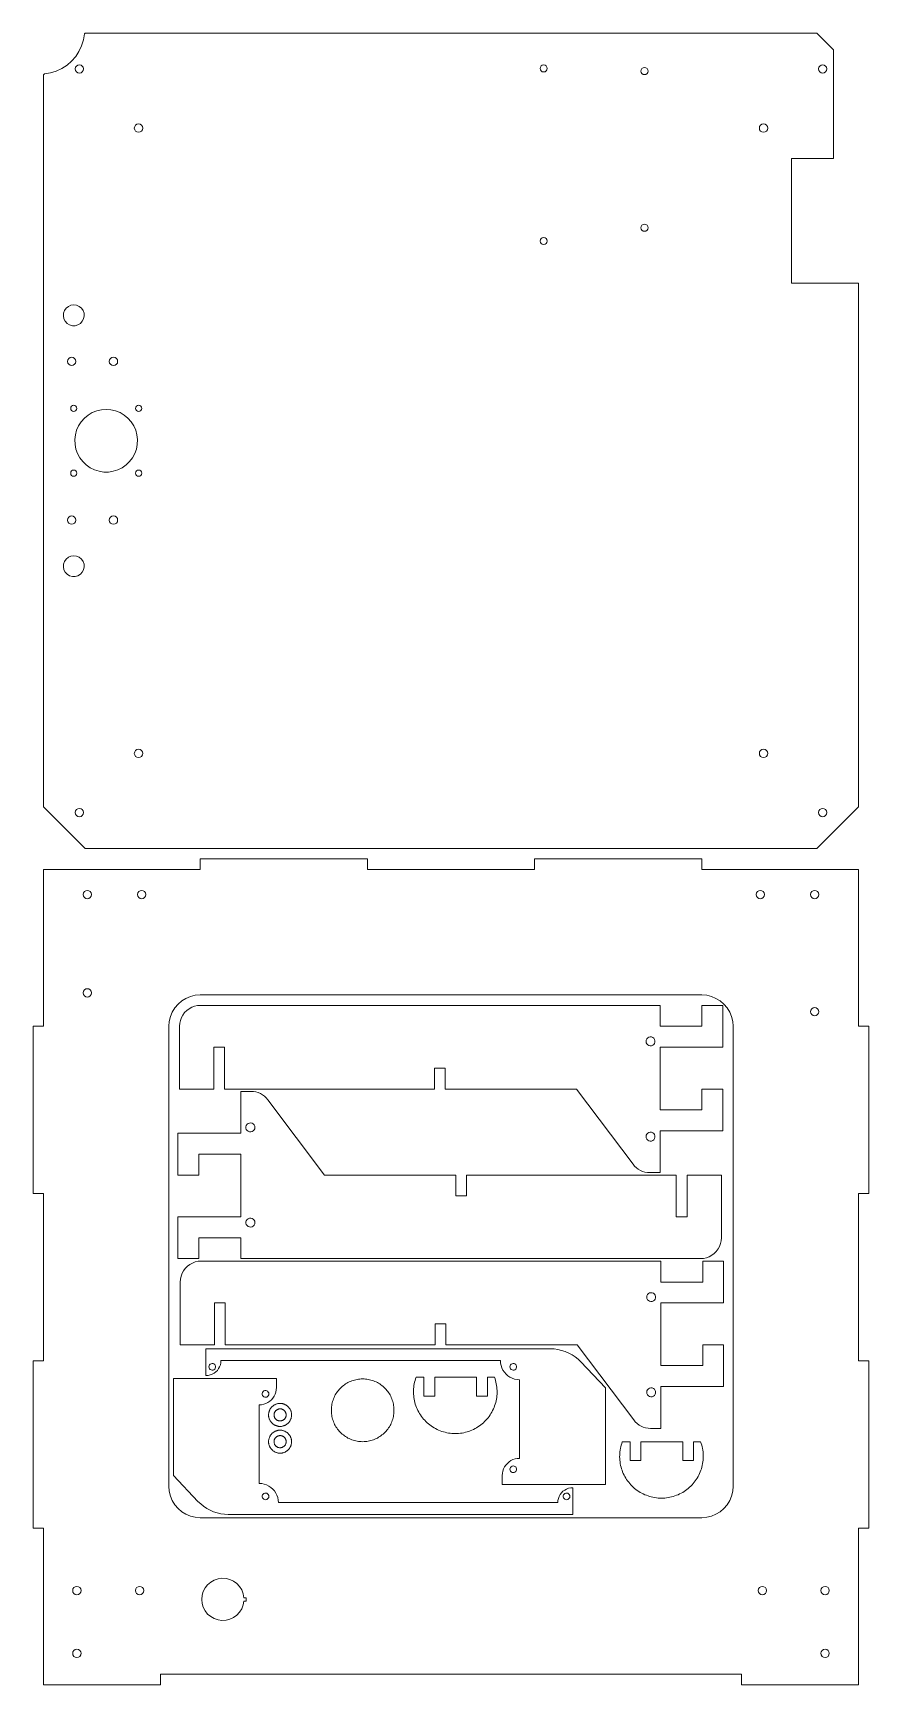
# Model space of a CAD drawing. Header units: inches. Extents: x 12 to 1222, y -811 to -8.
# Drawn here: x 417 to 817, y -800 to -10 of the extents above; entities that cross this region are included whole.
import ezdxf

# ---------------------------------------------------------------- set-up
doc = ezdxf.new("R2010")
doc.units = ezdxf.units.IN
doc.header["$MEASUREMENT"] = 0
doc.layers.add('Layer 1', color=7, linetype='Continuous')

msp = doc.modelspace()

# ---------------------------------------------------------------- linework, layer by layer
at = {"layer": 'Layer 1', "lineweight": 0}
for points in [[(422.3, -29.56), (425.19, -29.1), (427.98, -28.26), (430.66, -27.02), (433.13, -25.4), (435.32, -23.5), (437.26, -21.27), (438.84, -18.8), (440.08, -16.16), (440.96, -13.34), (441.42, -10.44)], [(441.84, -10.02), (441.42, -10.44)], [(441.84, -10.02), (791.82, -10.02)], [(799.83, -17.99), (791.82, -10.02)], [(799.83, -69.99), (799.83, -17.99)], [(422.3, -29.56), (421.84, -29.99)], [(421.84, -380.01), (421.84, -29.99)], [(439.02, -25.19), (439.8, -25.33), (440.43, -25.79), (440.89, -26.42), (441.03, -27.2), (440.89, -27.94), (440.43, -28.61), (439.8, -29.03), (439.02, -29.17), (438.28, -29.03), (437.61, -28.61), (437.19, -27.94), (437.04, -27.2), (437.19, -26.42), (437.61, -25.79), (438.28, -25.33), (439.02, -25.19)], [(661.16, -28.65), (661.83, -28.5), (662.36, -28.15), (662.75, -27.59), (662.86, -26.95), (662.75, -26.28), (662.36, -25.75), (661.83, -25.36), (661.16, -25.26), (660.53, -25.36), (659.96, -25.75), (659.61, -26.28), (659.47, -26.95), (659.61, -27.59), (659.96, -28.15), (660.53, -28.5), (661.16, -28.65)], [(709.42, -29.92), (710.09, -29.77), (710.62, -29.42), (711.01, -28.86), (711.11, -28.22), (711.01, -27.55), (710.62, -27.02), (710.09, -26.63), (709.42, -26.53), (708.78, -26.63), (708.22, -27.02), (707.87, -27.55), (707.73, -28.22), (707.87, -28.86), (708.22, -29.42), (708.78, -29.77), (709.42, -29.92)], [(794.65, -25.19), (795.42, -25.33), (796.06, -25.79), (796.48, -26.42), (796.66, -27.2), (796.48, -27.94), (796.06, -28.61), (795.42, -29.03), (794.65, -29.17), (793.87, -29.03), (793.23, -28.61), (792.81, -27.94), (792.63, -27.2), (792.81, -26.42), (793.23, -25.79), (793.87, -25.33), (794.65, -25.19)], [(467.31, -53.48), (468.09, -53.62), (468.72, -54.05), (469.18, -54.72), (469.32, -55.46), (469.18, -56.23), (468.72, -56.9), (468.09, -57.33), (467.31, -57.47), (466.54, -57.33), (465.9, -56.9), (465.48, -56.23), (465.3, -55.46), (465.48, -54.72), (465.9, -54.05), (466.54, -53.62), (467.31, -53.48)], [(766.35, -53.48), (767.13, -53.62), (767.76, -54.05), (768.22, -54.72), (768.36, -55.46), (768.22, -56.23), (767.76, -56.9), (767.13, -57.33), (766.35, -57.47), (765.61, -57.33), (764.94, -56.9), (764.52, -56.23), (764.38, -55.46), (764.52, -54.72), (764.94, -54.05), (765.61, -53.62), (766.35, -53.48)], [(779.69, -129.61), (779.69, -69.99)], [(779.69, -69.99), (799.83, -69.99)], [(709.42, -104.85), (710.09, -104.7), (710.62, -104.35), (711.01, -103.79), (711.11, -103.15), (711.01, -102.48), (710.62, -101.95), (710.09, -101.56), (709.42, -101.46), (708.78, -101.56), (708.22, -101.95), (707.87, -102.48), (707.73, -103.15), (707.87, -103.79), (708.22, -104.35), (708.78, -104.7), (709.42, -104.85)], [(661.16, -111.2), (661.83, -111.05), (662.36, -110.7), (662.75, -110.14), (662.86, -109.5), (662.75, -108.83), (662.36, -108.3), (661.83, -107.91), (661.16, -107.81), (660.53, -107.91), (659.96, -108.3), (659.61, -108.83), (659.47, -109.5), (659.61, -110.14), (659.96, -110.7), (660.53, -111.05), (661.16, -111.2)], [(811.83, -129.61), (779.69, -129.61)], [(811.83, -129.61), (811.83, -380.01)], [(436.34, -140.02), (437.68, -140.19), (438.95, -140.72), (440.01, -141.61), (440.78, -142.7), (441.24, -143.97), (441.35, -145.34), (441.07, -146.69), (440.43, -147.88), (439.51, -148.87), (438.35, -149.58), (437.01, -149.97), (435.67, -149.97), (434.36, -149.58), (433.2, -148.87), (432.25, -147.88), (431.65, -146.69), (431.36, -145.34), (431.44, -143.97), (431.89, -142.7), (432.71, -141.61), (433.76, -140.72), (435, -140.19), (436.34, -140.02)], [(435.35, -165.03), (436.13, -165.21), (436.76, -165.63), (437.19, -166.26), (437.36, -167.04), (437.19, -167.82), (436.76, -168.45), (436.13, -168.91), (435.35, -169.05), (434.58, -168.91), (433.94, -168.45), (433.48, -167.82), (433.34, -167.04), (433.48, -166.26), (433.94, -165.63), (434.58, -165.21), (435.35, -165.03)], [(455.35, -165.03), (456.09, -165.21), (456.76, -165.63), (457.19, -166.26), (457.33, -167.04), (457.19, -167.82), (456.76, -168.45), (456.09, -168.91), (455.35, -169.05), (454.58, -168.91), (453.94, -168.45), (453.48, -167.82), (453.34, -167.04), (453.48, -166.26), (453.94, -165.63), (454.58, -165.21), (455.35, -165.03)], [(436.34, -188), (436.9, -188.1), (437.4, -188.45), (437.71, -188.91), (437.86, -189.51), (437.71, -190.08), (437.4, -190.57), (436.9, -190.89), (436.34, -190.99), (435.77, -190.89), (435.28, -190.57), (434.96, -190.08), (434.86, -189.51), (434.96, -188.91), (435.28, -188.45), (435.77, -188.1), (436.34, -188)], [(467.35, -188), (467.91, -188.1), (468.41, -188.45), (468.72, -188.91), (468.83, -189.51), (468.72, -190.08), (468.41, -190.57), (467.91, -190.89), (467.35, -190.99), (466.78, -190.89), (466.29, -190.57), (465.97, -190.08), (465.83, -189.51), (465.97, -188.91), (466.29, -188.45), (466.78, -188.1), (467.35, -188)], [(451.86, -190.01), (454.12, -190.18), (456.38, -190.71), (458.49, -191.56), (460.47, -192.72), (462.23, -194.2), (463.79, -195.9), (465.02, -197.84), (465.97, -199.92), (466.57, -202.14), (466.82, -204.43), (466.75, -206.73), (466.33, -208.98), (465.55, -211.14), (464.42, -213.15), (463.04, -214.98), (461.39, -216.57), (459.52, -217.91), (457.44, -218.9), (455.25, -219.6), (452.99, -219.95), (450.7, -219.95), (448.44, -219.6), (446.25, -218.9), (444.17, -217.91), (442.3, -216.57), (440.64, -214.98), (439.27, -213.15), (438.17, -211.14), (437.4, -208.98), (436.94, -206.73), (436.87, -204.43), (437.12, -202.14), (437.71, -199.92), (438.67, -197.84), (439.9, -195.9), (441.45, -194.2), (443.22, -192.72), (445.19, -191.56), (447.31, -190.71), (449.57, -190.18), (451.86, -190.01)], [(436.34, -219), (436.9, -219.11), (437.4, -219.42), (437.71, -219.92), (437.86, -220.48), (437.71, -221.08), (437.4, -221.58), (436.9, -221.89), (436.34, -222), (435.77, -221.89), (435.28, -221.58), (434.96, -221.08), (434.86, -220.48), (434.96, -219.92), (435.28, -219.42), (435.77, -219.11), (436.34, -219)], [(467.35, -219), (467.91, -219.11), (468.41, -219.42), (468.72, -219.92), (468.83, -220.48), (468.72, -221.08), (468.41, -221.58), (467.91, -221.89), (467.35, -222), (466.78, -221.89), (466.29, -221.58), (465.97, -221.08), (465.83, -220.48), (465.97, -219.92), (466.29, -219.42), (466.78, -219.11), (467.35, -219)], [(435.35, -240.94), (436.13, -241.12), (436.76, -241.54), (437.19, -242.18), (437.36, -242.95), (437.19, -243.73), (436.76, -244.36), (436.13, -244.79), (435.35, -244.96), (434.58, -244.79), (433.94, -244.36), (433.48, -243.73), (433.34, -242.95), (433.48, -242.18), (433.94, -241.54), (434.58, -241.12), (435.35, -240.94)], [(455.35, -240.94), (456.09, -241.12), (456.76, -241.54), (457.19, -242.18), (457.33, -242.95), (457.19, -243.73), (456.76, -244.36), (456.09, -244.79), (455.35, -244.96), (454.58, -244.79), (453.94, -244.36), (453.48, -243.73), (453.34, -242.95), (453.48, -242.18), (453.94, -241.54), (454.58, -241.12), (455.35, -240.94)], [(436.34, -259.99), (437.68, -260.17), (438.95, -260.73), (440.01, -261.58), (440.78, -262.71), (441.24, -263.98), (441.35, -265.35), (441.07, -266.66), (440.43, -267.89), (439.51, -268.88), (438.35, -269.59), (437.01, -269.94), (435.67, -269.94), (434.36, -269.59), (433.2, -268.88), (432.25, -267.89), (431.65, -266.66), (431.36, -265.35), (431.44, -263.98), (431.89, -262.71), (432.71, -261.58), (433.76, -260.73), (435, -260.17), (436.34, -259.99)], [(467.31, -352.53), (468.09, -352.67), (468.72, -353.13), (469.18, -353.76), (469.32, -354.54), (469.18, -355.28), (468.72, -355.95), (468.09, -356.37), (467.31, -356.51), (466.54, -356.37), (465.9, -355.95), (465.48, -355.28), (465.3, -354.54), (465.48, -353.76), (465.9, -353.13), (466.54, -352.67), (467.31, -352.53)], [(766.35, -352.53), (767.13, -352.67), (767.76, -353.13), (768.22, -353.76), (768.36, -354.54), (768.22, -355.28), (767.76, -355.95), (767.13, -356.37), (766.35, -356.51), (765.61, -356.37), (764.94, -355.95), (764.52, -355.28), (764.38, -354.54), (764.52, -353.76), (764.94, -353.13), (765.61, -352.67), (766.35, -352.53)], [(421.84, -380.01), (441.84, -400.01)], [(439.02, -380.82), (439.8, -380.96), (440.43, -381.38), (440.89, -382.05), (441.03, -382.79), (440.89, -383.57), (440.43, -384.21), (439.8, -384.66), (439.02, -384.81), (438.28, -384.66), (437.61, -384.21), (437.19, -383.57), (437.04, -382.79), (437.19, -382.05), (437.61, -381.38), (438.28, -380.96), (439.02, -380.82)], [(791.82, -400.01), (811.83, -380.01)], [(794.65, -380.82), (795.42, -380.96), (796.06, -381.38), (796.48, -382.05), (796.66, -382.79), (796.48, -383.57), (796.06, -384.21), (795.42, -384.66), (794.65, -384.81), (793.87, -384.66), (793.23, -384.21), (792.81, -383.57), (792.63, -382.79), (792.81, -382.05), (793.23, -381.38), (793.87, -380.96), (794.65, -380.82)], [(791.82, -400.01), (441.84, -400.01)], [(496.82, -410.03), (421.82, -410.03)], [(421.82, -410.03), (421.82, -485.03)], [(576.83, -405.02), (496.82, -405.02)], [(496.82, -405.02), (496.82, -410.03)], [(576.83, -410.03), (576.83, -405.02)], [(656.84, -410.03), (576.83, -410.03)], [(736.81, -405.02), (656.84, -405.02)], [(656.84, -405.02), (656.84, -410.03)], [(736.81, -410.03), (736.81, -405.02)], [(811.81, -410.03), (736.81, -410.03)], [(811.81, -485.03), (811.81, -410.03)], [(444.82, -422.02), (444.68, -421.28), (444.25, -420.61), (443.58, -420.19), (442.84, -420.05), (442.07, -420.19), (441.43, -420.61), (440.97, -421.28), (440.83, -422.02), (440.97, -422.8), (441.43, -423.43), (442.07, -423.89), (442.84, -424.03), (443.58, -423.89), (444.25, -423.43), (444.68, -422.8), (444.82, -422.02)], [(470.82, -422.02), (470.68, -421.28), (470.25, -420.61), (469.58, -420.19), (468.84, -420.05), (468.07, -420.19), (467.43, -420.61), (466.97, -421.28), (466.83, -422.02), (466.97, -422.8), (467.43, -423.43), (468.07, -423.89), (468.84, -424.03), (469.58, -423.89), (470.25, -423.43), (470.68, -422.8), (470.82, -422.02)], [(766.83, -422.02), (766.69, -421.28), (766.23, -420.61), (765.6, -420.19), (764.82, -420.05), (764.05, -420.19), (763.41, -420.61), (762.99, -421.28), (762.81, -422.02), (762.99, -422.8), (763.41, -423.43), (764.05, -423.89), (764.82, -424.03), (765.6, -423.89), (766.23, -423.43), (766.69, -422.8), (766.83, -422.02)], [(792.83, -422.02), (792.69, -421.28), (792.23, -420.61), (791.6, -420.19), (790.82, -420.05), (790.05, -420.19), (789.41, -420.61), (788.99, -421.28), (788.81, -422.02), (788.99, -422.8), (789.41, -423.43), (790.05, -423.89), (790.82, -424.03), (791.6, -423.89), (792.23, -423.43), (792.69, -422.8), (792.83, -422.02)], [(444.82, -469.05), (444.68, -468.27), (444.25, -467.6), (443.58, -467.18), (442.84, -467.04), (442.07, -467.18), (441.43, -467.6), (440.97, -468.27), (440.83, -469.05), (440.97, -469.79), (441.43, -470.46), (442.07, -470.88), (442.84, -471.02), (443.58, -470.88), (444.25, -470.46), (444.68, -469.79), (444.82, -469.05)], [(481.82, -485.03), (482, -482.7), (482.57, -480.41), (483.45, -478.22), (484.68, -476.21), (486.23, -474.41), (488, -472.89), (490.01, -471.66), (492.2, -470.78), (494.49, -470.21), (496.82, -470.04)], [(496.82, -470.04), (736.81, -470.04)], [(736.81, -470.04), (739.18, -470.21), (741.47, -470.78), (743.62, -471.66), (745.63, -472.89), (747.43, -474.41), (748.95, -476.21), (750.18, -478.22), (751.1, -480.41), (751.63, -482.7), (751.84, -485.03)], [(496.92, -475.01), (495.51, -475.12), (494.1, -475.43), (492.76, -475.93), (491.53, -476.6), (490.36, -477.48), (489.37, -478.47), (488.53, -479.63), (487.82, -480.87), (487.33, -482.21), (487.01, -483.58), (486.94, -485.03)], [(716.92, -475.01), (496.92, -475.01)], [(716.92, -485.03), (716.92, -475.01)], [(746.94, -475.01), (736.92, -475.01)], [(736.92, -475.01), (736.92, -485.03)], [(746.94, -495.01), (746.94, -475.01)], [(792.83, -478.04), (792.69, -477.27), (792.23, -476.63), (791.6, -476.17), (790.82, -476.03), (790.05, -476.17), (789.41, -476.63), (788.99, -477.27), (788.81, -478.04), (788.99, -478.79), (789.41, -479.46), (790.05, -479.88), (790.82, -480.02), (791.6, -479.88), (792.23, -479.46), (792.69, -478.79), (792.83, -478.04)], [(421.82, -485.03), (416.84, -485.03)], [(416.84, -485.03), (416.84, -565.04)], [(481.82, -705.02), (481.82, -485.03)], [(486.94, -485.03), (486.94, -515.02)], [(736.92, -485.03), (716.92, -485.03)], [(751.84, -485.03), (751.84, -705.02)], [(816.82, -485.03), (811.81, -485.03)], [(816.82, -565.04), (816.82, -485.03)], [(503.38, -515.02), (503.38, -495.01)], [(503.38, -495.01), (508.49, -495.01)], [(508.49, -495.01), (508.49, -515.02)], [(710.14, -492.26), (710.21, -492.9), (710.5, -493.46), (710.95, -493.95), (711.48, -494.27), (712.12, -494.41), (712.75, -494.34), (713.35, -494.13), (713.85, -493.71), (714.23, -493.18), (714.41, -492.58), (714.41, -491.94), (714.23, -491.31), (713.85, -490.78), (713.35, -490.39), (712.75, -490.14), (712.12, -490.11), (711.48, -490.25), (710.95, -490.57), (710.5, -491.06), (710.21, -491.63), (710.14, -492.26)], [(716.92, -525.03), (716.92, -495.01)], [(716.92, -495.01), (746.94, -495.01)], [(608.9, -515.02), (608.9, -505.03)], [(608.9, -505.03), (614.01, -505.03)], [(614.01, -505.03), (614.01, -515.02)], [(486.94, -515.02), (503.38, -515.02)], [(508.49, -515.02), (608.9, -515.02)], [(521.23, -516.14), (516.22, -516.14)], [(516.22, -516.14), (516.22, -536.15)], [(529.2, -520.13), (528.46, -519.25), (527.62, -518.47), (526.7, -517.77), (525.68, -517.2), (524.62, -516.74), (523.52, -516.39), (522.36, -516.21), (521.23, -516.14)], [(556.23, -556.15), (529.2, -520.13)], [(614.01, -515.02), (676.91, -515.02)], [(676.91, -515.02), (703.93, -551.03)], [(746.94, -515.02), (736.92, -515.02)], [(736.92, -515.02), (736.92, -525.03)], [(746.94, -535.02), (746.94, -515.02)], [(736.92, -525.03), (716.92, -525.03)], [(516.22, -536.15), (486.2, -536.15)], [(486.2, -536.15), (486.2, -556.15)], [(522.99, -533.36), (522.92, -532.73), (522.64, -532.16), (522.18, -531.7), (521.65, -531.38), (521.02, -531.21), (520.38, -531.28), (519.78, -531.49), (519.29, -531.91), (518.9, -532.44), (518.73, -533.04), (518.73, -533.68), (518.9, -534.31), (519.29, -534.84), (519.78, -535.23), (520.38, -535.48), (521.02, -535.51), (521.65, -535.37), (522.18, -535.05), (522.64, -534.59), (522.92, -533.99), (522.99, -533.36)], [(710.14, -537.8), (710.21, -538.44), (710.5, -539), (710.95, -539.46), (711.48, -539.78), (712.12, -539.92), (712.75, -539.89), (713.35, -539.64), (713.85, -539.25), (714.23, -538.72), (714.41, -538.12), (714.41, -537.45), (714.23, -536.85), (713.85, -536.32), (713.35, -535.94), (712.75, -535.69), (712.12, -535.65), (711.48, -535.79), (710.95, -536.11), (710.5, -536.57), (710.21, -537.17), (710.14, -537.8)], [(716.92, -555.02), (716.92, -535.02)], [(716.92, -535.02), (746.94, -535.02)], [(496.22, -556.15), (496.22, -546.13)], [(496.22, -546.13), (516.22, -546.13)], [(516.22, -546.13), (516.22, -576.15)], [(703.93, -551.03), (704.67, -551.92), (705.52, -552.69), (706.44, -553.4), (707.46, -553.96), (708.52, -554.42), (709.61, -554.77), (710.78, -554.95), (711.91, -555.02)], [(486.2, -556.15), (496.22, -556.15)], [(619.13, -556.15), (556.23, -556.15)], [(619.13, -566.13), (619.13, -556.15)], [(724.64, -556.15), (624.24, -556.15)], [(624.24, -556.15), (624.24, -566.13)], [(711.91, -555.02), (716.92, -555.02)], [(724.64, -576.15), (724.64, -556.15)], [(746.2, -556.15), (729.76, -556.15)], [(729.76, -556.15), (729.76, -576.15)], [(746.2, -586.14), (746.2, -556.15)], [(416.84, -565.04), (421.82, -565.04)], [(421.82, -565.04), (421.82, -645.05)], [(624.24, -566.13), (619.13, -566.13)], [(811.81, -645.05), (811.81, -565.04)], [(811.81, -565.04), (816.82, -565.04)], [(516.22, -576.15), (486.2, -576.15)], [(486.2, -576.15), (486.2, -596.12)], [(729.76, -576.15), (724.64, -576.15)], [(522.99, -578.9), (522.92, -578.27), (522.64, -577.7), (522.18, -577.21), (521.65, -576.89), (521.02, -576.75), (520.38, -576.82), (519.78, -577.03), (519.29, -577.42), (518.9, -577.99), (518.73, -578.59), (518.73, -579.22), (518.9, -579.82), (519.29, -580.35), (519.78, -580.77), (520.38, -580.98), (521.02, -581.06), (521.65, -580.91), (522.18, -580.6), (522.64, -580.1), (522.92, -579.54), (522.99, -578.9)], [(496.22, -596.12), (496.22, -586.14)], [(496.22, -586.14), (516.22, -586.14)], [(516.22, -586.14), (516.22, -596.12)], [(736.21, -596.12), (737.62, -596.05), (739.04, -595.73), (740.38, -595.24), (741.61, -594.53), (742.77, -593.68), (743.76, -592.7), (744.61, -591.53), (745.31, -590.3), (745.81, -588.96), (746.13, -587.55), (746.2, -586.14)], [(486.2, -596.12), (496.22, -596.12)], [(497.24, -597.32), (495.83, -597.42), (494.45, -597.74), (493.11, -598.24), (491.84, -598.91), (490.71, -599.75), (489.69, -600.78), (488.84, -601.9), (488.17, -603.17), (487.65, -604.51), (487.36, -605.89), (487.26, -607.34)], [(717.27, -597.32), (497.24, -597.32)], [(516.22, -596.12), (736.21, -596.12)], [(717.27, -607.34), (717.27, -597.32)], [(747.25, -597.32), (737.27, -597.32)], [(737.27, -597.32), (737.27, -607.34)], [(747.25, -617.32), (747.25, -597.32)], [(487.26, -607.34), (487.26, -637.32)], [(737.27, -607.34), (717.27, -607.34)], [(710.46, -614.57), (710.57, -615.2), (710.85, -615.77), (711.27, -616.23), (711.84, -616.55), (712.44, -616.69), (713.11, -616.65), (713.71, -616.4), (714.2, -616.02), (714.55, -615.49), (714.73, -614.89), (714.73, -614.25), (714.55, -613.62), (714.2, -613.09), (713.71, -612.7), (713.11, -612.45), (712.44, -612.42), (711.84, -612.56), (711.27, -612.88), (710.85, -613.33), (710.57, -613.93), (710.46, -614.57)], [(503.73, -637.32), (503.73, -617.32)], [(503.73, -617.32), (508.81, -617.32)], [(508.81, -617.32), (508.81, -637.32)], [(717.27, -647.31), (717.27, -617.32)], [(717.27, -617.32), (747.25, -617.32)], [(609.21, -637.32), (609.21, -627.34)], [(609.21, -627.34), (614.33, -627.34)], [(614.33, -627.34), (614.33, -637.32)], [(487.26, -637.32), (503.73, -637.32)], [(664.46, -639.26), (499.6, -639.26)], [(499.6, -639.26), (499.6, -652.03)], [(508.81, -637.32), (609.21, -637.32)], [(614.33, -637.32), (677.26, -637.32)], [(678.96, -645.51), (677.65, -644.24), (676.24, -643.11), (674.76, -642.12), (673.17, -641.27), (671.51, -640.57), (669.78, -640), (668.02, -639.58), (666.26, -639.33), (664.46, -639.26)], [(677.26, -637.32), (704.25, -673.31)], [(747.25, -637.32), (737.27, -637.32)], [(737.27, -637.32), (737.27, -647.31)], [(747.25, -657.33), (747.25, -637.32)], [(421.82, -645.05), (416.84, -645.05)], [(416.84, -645.05), (416.84, -725.02)], [(499.6, -652.03), (500.63, -651.96), (501.65, -651.75), (502.6, -651.4), (503.49, -650.91), (504.3, -650.31), (505.04, -649.56), (505.64, -648.75), (506.13, -647.84), (506.48, -646.88), (506.7, -645.9), (506.77, -644.87)], [(501.02, -647.87), (501.09, -648.37), (501.3, -648.79), (501.62, -649.14), (502.04, -649.35), (502.5, -649.46), (502.99, -649.42), (503.41, -649.28), (503.8, -648.97), (504.05, -648.58), (504.19, -648.12), (504.19, -647.62), (504.05, -647.2), (503.8, -646.78), (503.41, -646.5), (502.99, -646.32), (502.5, -646.28), (502.04, -646.39), (501.62, -646.64), (501.3, -646.99), (501.09, -647.41), (501.02, -647.87)], [(506.77, -644.87), (640.47, -644.87)], [(640.47, -644.87), (640.54, -646.07), (640.79, -647.24), (641.17, -648.37), (641.7, -649.46), (642.37, -650.45), (643.15, -651.36), (644.07, -652.14), (645.06, -652.81), (646.11, -653.34), (647.24, -653.73), (648.44, -653.94), (649.61, -654.05)], [(645.02, -647.87), (645.09, -648.37), (645.3, -648.79), (645.62, -649.14), (646.04, -649.35), (646.5, -649.46), (647, -649.42), (647.42, -649.28), (647.81, -648.97), (648.05, -648.58), (648.2, -648.12), (648.2, -647.62), (648.05, -647.2), (647.81, -646.78), (647.42, -646.5), (647, -646.32), (646.5, -646.28), (646.04, -646.39), (645.62, -646.64), (645.3, -646.99), (645.09, -647.41), (645.02, -647.87)], [(690.7, -657.89), (678.96, -645.51)], [(737.27, -647.31), (717.27, -647.31)], [(816.82, -645.05), (811.81, -645.05)], [(816.82, -725.02), (816.82, -645.05)], [(533.33, -653.52), (484.01, -653.52)], [(484.01, -653.52), (484.01, -699.84)], [(533.33, -657.82), (533.33, -653.52)], [(574.57, -683.68), (575.24, -683.64), (575.88, -683.61), (576.55, -683.54), (577.22, -683.43), (577.85, -683.29), (578.49, -683.15), (579.12, -682.94), (579.76, -682.73), (580.39, -682.48), (580.99, -682.23), (581.59, -681.92), (582.15, -681.6), (582.72, -681.24), (583.28, -680.89), (583.81, -680.47), (584.31, -680.08), (584.8, -679.62), (585.29, -679.16), (585.75, -678.67), (586.18, -678.18), (586.56, -677.65), (586.95, -677.12), (587.34, -676.55), (587.66, -675.99), (587.98, -675.39), (588.26, -674.79), (588.5, -674.19), (588.75, -673.55), (588.93, -672.92), (589.1, -672.28), (589.28, -671.65), (589.39, -670.98), (589.46, -670.31), (589.53, -669.67), (589.56, -669), (589.56, -668.33), (589.53, -667.66), (589.46, -667.03), (589.39, -666.36), (589.28, -665.69), (589.1, -665.05), (588.93, -664.42), (588.75, -663.78), (588.5, -663.15), (588.26, -662.55), (587.98, -661.95), (587.66, -661.35), (587.34, -660.78), (586.95, -660.22), (586.56, -659.69), (586.18, -659.16), (585.75, -658.67), (585.29, -658.17), (584.8, -657.71), (584.31, -657.29), (583.81, -656.87), (583.28, -656.44), (582.72, -656.09), (582.15, -655.74), (581.59, -655.42), (580.99, -655.1), (580.39, -654.86), (579.76, -654.61), (579.12, -654.4), (578.49, -654.19), (577.85, -654.05), (577.22, -653.9), (576.55, -653.8), (575.88, -653.73), (575.24, -653.69), (574.57, -653.66), (573.9, -653.69), (573.23, -653.73), (572.56, -653.8), (571.92, -653.9), (571.25, -654.05), (570.62, -654.19), (569.98, -654.4), (569.35, -654.61), (568.75, -654.86), (568.15, -655.1), (567.55, -655.42), (566.95, -655.74), (566.39, -656.09), (565.86, -656.44), (565.33, -656.87), (564.8, -657.29), (564.3, -657.71), (563.85, -658.17), (563.39, -658.67), (562.96, -659.16), (562.54, -659.69), (562.15, -660.22), (561.8, -660.78), (561.45, -661.35), (561.16, -661.95), (560.88, -662.55), (560.6, -663.15), (560.39, -663.78), (560.18, -664.42), (560, -665.05), (559.86, -665.69), (559.75, -666.36), (559.65, -667.03), (559.58, -667.66), (559.58, -668.33), (559.58, -669), (559.58, -669.67), (559.65, -670.31), (559.75, -670.98), (559.86, -671.65), (560, -672.28), (560.18, -672.92), (560.39, -673.55), (560.6, -674.19), (560.88, -674.79), (561.16, -675.39), (561.45, -675.99), (561.8, -676.55), (562.15, -677.12), (562.54, -677.65), (562.96, -678.18), (563.39, -678.67), (563.85, -679.16), (564.3, -679.62), (564.8, -680.08), (565.33, -680.47), (565.86, -680.89), (566.39, -681.24), (566.95, -681.6), (567.55, -681.92), (568.15, -682.23), (568.75, -682.48), (569.35, -682.73), (569.98, -682.94), (570.62, -683.15), (571.25, -683.29), (571.92, -683.43), (572.56, -683.54), (573.23, -683.61), (573.9, -683.64), (574.57, -683.68)], [(600.15, -652.85), (599.86, -653.62), (599.62, -654.4), (599.41, -655.21), (599.23, -655.99), (599.09, -656.8), (598.98, -657.61), (598.91, -658.42), (598.88, -659.27), (598.88, -660.08), (598.91, -660.89), (598.98, -661.7), (599.05, -662.51), (599.19, -663.32), (599.34, -664.13), (599.55, -664.95), (599.76, -665.72), (600.04, -666.5), (600.32, -667.27), (600.64, -668.02), (600.99, -668.76), (601.38, -669.5), (601.77, -670.2), (602.23, -670.87), (602.69, -671.58), (603.18, -672.21), (603.71, -672.85), (604.24, -673.45), (604.84, -674.05), (605.44, -674.61), (606.04, -675.14), (606.67, -675.67), (607.34, -676.16), (608.01, -676.62), (608.72, -677.05), (609.42, -677.43), (610.17, -677.82), (610.91, -678.14), (611.65, -678.46), (612.42, -678.74), (613.2, -678.99), (614.01, -679.2), (614.82, -679.41), (615.6, -679.55), (616.41, -679.66), (617.22, -679.73), (618.07, -679.8), (618.88, -679.8), (619.69, -679.8), (620.5, -679.73), (621.31, -679.66), (622.12, -679.55), (622.94, -679.41), (623.75, -679.2), (624.52, -678.99), (625.33, -678.74), (626.08, -678.46), (626.85, -678.14), (627.59, -677.82), (628.33, -677.43), (629.04, -677.05), (629.74, -676.62), (630.41, -676.16), (631.09, -675.67), (631.72, -675.14), (632.32, -674.61), (632.92, -674.05), (633.48, -673.45), (634.05, -672.85), (634.58, -672.21), (635.07, -671.58), (635.53, -670.87), (635.95, -670.2), (636.38, -669.5), (636.76, -668.76), (637.12, -668.02), (637.44, -667.27), (637.72, -666.5), (638, -665.72), (638.21, -664.95), (638.39, -664.13), (638.56, -663.32), (638.71, -662.51), (638.78, -661.7), (638.85, -660.89), (638.88, -660.08), (638.88, -659.27), (638.81, -658.42), (638.74, -657.61), (638.63, -656.8), (638.49, -655.99), (638.35, -655.21), (638.14, -654.4), (637.89, -653.62), (637.61, -652.85)], [(603.89, -652.85), (600.15, -652.85)], [(603.89, -661.84), (603.89, -652.85)], [(629.07, -652.85), (609.07, -652.85)], [(609.07, -652.85), (609.07, -661.84)], [(629.07, -661.84), (629.07, -652.85)], [(637.61, -652.85), (634.26, -652.85)], [(634.26, -652.85), (634.26, -661.84)], [(649.61, -654.05), (649.61, -691.65)], [(525.08, -666.08), (526.17, -666), (527.23, -665.79), (528.25, -665.44), (529.2, -664.98), (530.12, -664.38), (530.93, -663.68), (531.64, -662.87), (532.24, -661.95), (532.7, -661), (533.05, -659.97), (533.26, -658.91), (533.33, -657.82)], [(529.7, -660.82), (529.63, -660.36), (529.41, -659.94), (529.1, -659.58), (528.67, -659.34), (528.22, -659.23), (527.72, -659.27), (527.3, -659.44), (526.91, -659.76), (526.66, -660.15), (526.52, -660.61), (526.52, -661.07), (526.66, -661.52), (526.91, -661.91), (527.3, -662.23), (527.72, -662.41), (528.22, -662.44), (528.67, -662.34), (529.1, -662.09), (529.41, -661.74), (529.63, -661.31), (529.7, -660.82)], [(609.07, -661.84), (603.89, -661.84)], [(634.26, -661.84), (629.07, -661.84)], [(690.7, -704.21), (690.7, -657.89)], [(710.46, -660.08), (710.57, -660.71), (710.85, -661.31), (711.27, -661.77), (711.84, -662.09), (712.44, -662.23), (713.11, -662.19), (713.71, -661.95), (714.2, -661.56), (714.55, -661.03), (714.73, -660.4), (714.73, -659.76), (714.55, -659.16), (714.2, -658.63), (713.71, -658.24), (713.11, -658), (712.44, -657.96), (711.84, -658.1), (711.27, -658.42), (710.85, -658.88), (710.57, -659.44), (710.46, -660.08)], [(717.27, -677.33), (717.27, -657.33)], [(717.27, -657.33), (747.25, -657.33)], [(525.08, -703.68), (525.08, -666.08)], [(535.06, -676.38), (535.31, -676.38), (535.55, -676.34), (535.8, -676.34), (536.05, -676.31), (536.29, -676.23), (536.54, -676.16), (536.79, -676.09), (537, -676.02), (537.25, -675.92), (537.46, -675.81), (537.67, -675.71), (537.88, -675.6), (538.09, -675.46), (538.3, -675.32), (538.52, -675.18), (538.69, -675), (538.87, -674.82), (539.05, -674.65), (539.22, -674.47), (539.4, -674.29), (539.54, -674.08), (539.68, -673.87), (539.79, -673.66), (539.93, -673.45), (540.03, -673.24), (540.14, -672.99), (540.21, -672.78), (540.32, -672.53), (540.39, -672.28), (540.42, -672.04), (540.49, -671.79), (540.53, -671.58), (540.53, -671.33), (540.56, -671.05), (540.56, -670.8), (540.56, -670.56), (540.53, -670.31), (540.49, -670.06), (540.46, -669.81), (540.42, -669.6), (540.35, -669.36), (540.28, -669.11), (540.17, -668.86), (540.07, -668.65), (539.96, -668.44), (539.86, -668.19), (539.75, -667.98), (539.61, -667.77), (539.47, -667.59), (539.29, -667.38), (539.15, -667.2), (538.97, -667.03), (538.8, -666.85), (538.62, -666.67), (538.41, -666.53), (538.2, -666.36), (537.99, -666.25), (537.78, -666.11), (537.56, -666), (537.35, -665.86), (537.11, -665.79), (536.89, -665.69), (536.65, -665.62), (536.4, -665.55), (536.19, -665.48), (535.94, -665.44), (535.69, -665.4), (535.45, -665.4), (535.2, -665.37), (534.92, -665.37), (534.67, -665.4), (534.42, -665.4), (534.18, -665.44), (533.97, -665.48), (533.72, -665.55), (533.47, -665.62), (533.22, -665.69), (533.01, -665.79), (532.77, -665.86), (532.55, -666), (532.34, -666.11), (532.13, -666.25), (531.92, -666.36), (531.71, -666.53), (531.53, -666.67), (531.32, -666.85), (531.14, -667.03), (530.97, -667.2), (530.83, -667.38), (530.65, -667.59), (530.51, -667.77), (530.37, -667.98), (530.26, -668.19), (530.16, -668.44), (530.05, -668.65), (529.94, -668.86), (529.84, -669.11), (529.77, -669.36), (529.7, -669.6), (529.66, -669.81), (529.63, -670.06), (529.59, -670.31), (529.56, -670.56), (529.56, -670.8), (529.56, -671.05), (529.59, -671.33), (529.59, -671.58), (529.63, -671.79), (529.7, -672.04), (529.73, -672.28), (529.8, -672.53), (529.91, -672.78), (529.98, -672.99), (530.08, -673.24), (530.19, -673.45), (530.33, -673.66), (530.44, -673.87), (530.58, -674.08), (530.76, -674.29), (530.9, -674.47), (531.07, -674.65), (531.25, -674.82), (531.43, -675), (531.6, -675.18), (531.81, -675.32), (532.02, -675.46), (532.24, -675.6), (532.45, -675.71), (532.66, -675.81), (532.87, -675.92), (533.12, -676.02), (533.37, -676.09), (533.58, -676.16), (533.82, -676.23), (534.07, -676.31), (534.32, -676.34), (534.57, -676.34), (534.81, -676.38), (535.06, -676.38)], [(535.06, -673.77), (535.24, -673.77), (535.41, -673.77), (535.59, -673.73), (535.76, -673.7), (535.94, -673.62), (536.12, -673.59), (536.29, -673.52), (536.43, -673.41), (536.61, -673.34), (536.75, -673.24), (536.89, -673.13), (537.03, -673.02), (537.14, -672.88), (537.28, -672.74), (537.39, -672.6), (537.49, -672.46), (537.6, -672.32), (537.67, -672.14), (537.74, -671.97), (537.81, -671.83), (537.85, -671.65), (537.92, -671.47), (537.92, -671.3), (537.95, -671.12), (537.95, -670.91), (537.95, -670.73), (537.95, -670.56), (537.92, -670.38), (537.88, -670.2), (537.85, -670.03), (537.78, -669.85), (537.7, -669.71), (537.63, -669.53), (537.53, -669.39), (537.46, -669.22), (537.35, -669.07), (537.21, -668.93), (537.11, -668.83), (536.96, -668.69), (536.82, -668.58), (536.68, -668.47), (536.51, -668.37), (536.36, -668.3), (536.19, -668.23), (536.05, -668.16), (535.87, -668.09), (535.69, -668.05), (535.52, -668.02), (535.34, -667.98), (535.16, -667.98), (534.95, -667.98), (534.78, -667.98), (534.6, -668.02), (534.42, -668.05), (534.25, -668.09), (534.07, -668.16), (533.93, -668.23), (533.75, -668.3), (533.61, -668.37), (533.44, -668.47), (533.29, -668.58), (533.15, -668.69), (533.01, -668.83), (532.91, -668.93), (532.8, -669.07), (532.66, -669.22), (532.59, -669.39), (532.48, -669.53), (532.41, -669.71), (532.34, -669.85), (532.27, -670.03), (532.24, -670.2), (532.2, -670.38), (532.17, -670.56), (532.17, -670.73), (532.17, -670.91), (532.17, -671.12), (532.2, -671.3), (532.2, -671.47), (532.27, -671.65), (532.31, -671.83), (532.38, -671.97), (532.45, -672.14), (532.52, -672.32), (532.62, -672.46), (532.73, -672.6), (532.84, -672.74), (532.98, -672.88), (533.08, -673.02), (533.22, -673.13), (533.37, -673.24), (533.51, -673.34), (533.68, -673.41), (533.82, -673.52), (534, -673.59), (534.18, -673.62), (534.35, -673.7), (534.53, -673.73), (534.71, -673.77), (534.88, -673.77), (535.06, -673.77)], [(535.06, -689.18), (535.31, -689.18), (535.55, -689.15), (535.8, -689.15), (536.05, -689.11), (536.29, -689.04), (536.54, -688.97), (536.79, -688.9), (537, -688.83), (537.25, -688.72), (537.46, -688.62), (537.67, -688.51), (537.88, -688.41), (538.09, -688.27), (538.3, -688.12), (538.52, -687.98), (538.69, -687.81), (538.87, -687.63), (539.05, -687.45), (539.22, -687.28), (539.4, -687.1), (539.54, -686.89), (539.68, -686.68), (539.79, -686.47), (539.93, -686.25), (540.03, -686.04), (540.14, -685.8), (540.21, -685.58), (540.32, -685.34), (540.39, -685.09), (540.42, -684.84), (540.49, -684.6), (540.53, -684.38), (540.53, -684.14), (540.56, -683.86), (540.56, -683.61), (540.56, -683.36), (540.53, -683.11), (540.49, -682.87), (540.46, -682.62), (540.42, -682.41), (540.35, -682.16), (540.28, -681.92), (540.17, -681.67), (540.07, -681.46), (539.96, -681.24), (539.86, -681), (539.75, -680.79), (539.61, -680.57), (539.47, -680.4), (539.29, -680.19), (539.15, -680.01), (538.97, -679.83), (538.8, -679.66), (538.62, -679.48), (538.41, -679.34), (538.2, -679.16), (537.99, -679.06), (537.78, -678.92), (537.56, -678.81), (537.35, -678.67), (537.11, -678.6), (536.89, -678.49), (536.65, -678.42), (536.4, -678.35), (536.19, -678.28), (535.94, -678.25), (535.69, -678.21), (535.45, -678.21), (535.2, -678.18), (534.92, -678.18), (534.67, -678.21), (534.42, -678.21), (534.18, -678.25), (533.97, -678.28), (533.72, -678.35), (533.47, -678.42), (533.22, -678.49), (533.01, -678.6), (532.77, -678.67), (532.55, -678.81), (532.34, -678.92), (532.13, -679.06), (531.92, -679.16), (531.71, -679.34), (531.53, -679.48), (531.32, -679.66), (531.14, -679.83), (530.97, -680.01), (530.83, -680.19), (530.65, -680.4), (530.51, -680.57), (530.37, -680.79), (530.26, -681), (530.16, -681.24), (530.05, -681.46), (529.94, -681.67), (529.84, -681.92), (529.77, -682.16), (529.7, -682.41), (529.66, -682.62), (529.63, -682.87), (529.59, -683.11), (529.56, -683.36), (529.56, -683.61), (529.56, -683.86), (529.59, -684.14), (529.59, -684.38), (529.63, -684.6), (529.7, -684.84), (529.73, -685.09), (529.8, -685.34), (529.91, -685.58), (529.98, -685.8), (530.08, -686.04), (530.19, -686.25), (530.33, -686.47), (530.44, -686.68), (530.58, -686.89), (530.76, -687.1), (530.9, -687.28), (531.07, -687.45), (531.25, -687.63), (531.43, -687.81), (531.6, -687.98), (531.81, -688.12), (532.02, -688.27), (532.24, -688.41), (532.45, -688.51), (532.66, -688.62), (532.87, -688.72), (533.12, -688.83), (533.37, -688.9), (533.58, -688.97), (533.82, -689.04), (534.07, -689.11), (534.32, -689.15), (534.57, -689.15), (534.81, -689.18), (535.06, -689.18)], [(704.25, -673.31), (704.99, -674.22), (705.84, -675), (706.79, -675.71), (707.78, -676.27), (708.84, -676.73), (709.97, -677.05), (711.1, -677.26), (712.26, -677.33)], [(712.26, -677.33), (717.27, -677.33)], [(535.06, -686.57), (535.24, -686.57), (535.41, -686.57), (535.59, -686.54), (535.76, -686.5), (535.94, -686.43), (536.12, -686.4), (536.29, -686.32), (536.43, -686.22), (536.61, -686.15), (536.75, -686.04), (536.89, -685.94), (537.03, -685.83), (537.14, -685.69), (537.28, -685.55), (537.39, -685.41), (537.49, -685.27), (537.6, -685.13), (537.67, -684.95), (537.74, -684.77), (537.81, -684.63), (537.85, -684.45), (537.92, -684.28), (537.92, -684.1), (537.95, -683.93), (537.95, -683.71), (537.95, -683.54), (537.95, -683.36), (537.92, -683.18), (537.88, -683.01), (537.85, -682.83), (537.78, -682.66), (537.7, -682.51), (537.63, -682.34), (537.53, -682.2), (537.46, -682.02), (537.35, -681.88), (537.21, -681.74), (537.11, -681.63), (536.96, -681.49), (536.82, -681.39), (536.68, -681.28), (536.51, -681.17), (536.36, -681.1), (536.19, -681.03), (536.05, -680.96), (535.87, -680.89), (535.69, -680.86), (535.52, -680.82), (535.34, -680.79), (535.16, -680.79), (534.95, -680.79), (534.78, -680.79), (534.6, -680.82), (534.42, -680.86), (534.25, -680.89), (534.07, -680.96), (533.93, -681.03), (533.75, -681.1), (533.61, -681.17), (533.44, -681.28), (533.29, -681.39), (533.15, -681.49), (533.01, -681.63), (532.91, -681.74), (532.8, -681.88), (532.66, -682.02), (532.59, -682.2), (532.48, -682.34), (532.41, -682.51), (532.34, -682.66), (532.27, -682.83), (532.24, -683.01), (532.2, -683.18), (532.17, -683.36), (532.17, -683.54), (532.17, -683.71), (532.17, -683.93), (532.2, -684.1), (532.2, -684.28), (532.27, -684.45), (532.31, -684.63), (532.38, -684.77), (532.45, -684.95), (532.52, -685.13), (532.62, -685.27), (532.73, -685.41), (532.84, -685.55), (532.98, -685.69), (533.08, -685.83), (533.22, -685.94), (533.37, -686.04), (533.51, -686.15), (533.68, -686.22), (533.82, -686.32), (534, -686.4), (534.18, -686.43), (534.35, -686.5), (534.53, -686.54), (534.71, -686.57), (534.88, -686.57), (535.06, -686.57)], [(698.78, -683.71), (698.5, -684.49), (698.29, -685.27), (698.08, -686.08), (697.9, -686.85), (697.76, -687.66), (697.65, -688.48), (697.58, -689.32), (697.55, -690.13), (697.51, -690.95), (697.55, -691.76), (697.62, -692.57), (697.72, -693.38), (697.83, -694.19), (698.01, -695), (698.18, -695.81), (698.43, -696.59), (698.68, -697.37), (698.96, -698.14), (699.28, -698.88), (699.63, -699.62), (700.02, -700.36), (700.44, -701.07), (700.86, -701.78), (701.36, -702.45), (701.85, -703.08), (702.35, -703.72), (702.91, -704.32), (703.48, -704.92), (704.07, -705.48), (704.67, -706.01), (705.35, -706.54), (705.98, -707.03), (706.69, -707.49), (707.36, -707.91), (708.1, -708.3), (708.8, -708.69), (709.54, -709.04), (710.32, -709.33), (711.1, -709.61), (711.87, -709.85), (712.65, -710.07), (713.46, -710.28), (714.27, -710.42), (715.08, -710.53), (715.89, -710.63), (716.7, -710.67), (717.52, -710.67), (718.36, -710.67), (719.17, -710.63), (719.99, -710.53), (720.8, -710.42), (721.61, -710.28), (722.38, -710.07), (723.2, -709.85), (723.97, -709.61), (724.75, -709.33), (725.49, -709.04), (726.23, -708.69), (726.97, -708.3), (727.68, -707.91), (728.38, -707.49), (729.05, -707.03), (729.72, -706.54), (730.36, -706.01), (730.99, -705.48), (731.59, -704.92), (732.16, -704.32), (732.69, -703.72), (733.21, -703.08), (733.71, -702.45), (734.17, -701.78), (734.63, -701.07), (735.05, -700.36), (735.4, -699.62), (735.75, -698.88), (736.07, -698.14), (736.39, -697.37), (736.64, -696.59), (736.85, -695.81), (737.06, -695), (737.2, -694.19), (737.34, -693.38), (737.45, -692.57), (737.48, -691.76), (737.52, -690.95), (737.52, -690.13), (737.48, -689.32), (737.41, -688.48), (737.31, -687.66), (737.17, -686.85), (736.99, -686.08), (736.78, -685.27), (736.53, -684.49), (736.28, -683.71)], [(702.52, -683.71), (698.78, -683.71)], [(702.52, -692.75), (702.52, -683.71)], [(727.71, -683.71), (707.74, -683.71)], [(707.74, -683.71), (707.74, -692.75)], [(727.71, -692.75), (727.71, -683.71)], [(736.28, -683.71), (732.93, -683.71)], [(732.93, -683.71), (732.93, -692.75)], [(649.61, -691.65), (648.55, -691.72), (647.49, -691.93), (646.47, -692.25), (645.51, -692.75), (644.6, -693.34), (643.79, -694.05), (643.08, -694.86), (642.48, -695.74), (642.02, -696.73), (641.67, -697.75), (641.46, -698.81), (641.39, -699.87)], [(707.74, -692.75), (702.52, -692.75)], [(732.93, -692.75), (727.71, -692.75)], [(484.01, -699.84), (495.76, -712.22)], [(641.39, -699.87), (641.39, -704.21)], [(645.02, -696.87), (645.09, -697.37), (645.3, -697.79), (645.62, -698.14), (646.04, -698.35), (646.5, -698.46), (647, -698.42), (647.42, -698.25), (647.81, -697.97), (648.05, -697.58), (648.2, -697.12), (648.2, -696.63), (648.05, -696.2), (647.81, -695.78), (647.42, -695.5), (647, -695.32), (646.5, -695.28), (646.04, -695.39), (645.62, -695.64), (645.3, -695.99), (645.09, -696.41), (645.02, -696.87)], [(496.82, -720.02), (494.49, -719.84), (492.2, -719.31), (490.01, -718.39), (488, -717.16), (486.23, -715.64), (484.68, -713.84), (483.45, -711.83), (482.57, -709.68), (482, -707.39), (481.82, -705.02)], [(534.25, -712.82), (534.18, -711.65), (533.93, -710.45), (533.54, -709.33), (533.01, -708.27), (532.34, -707.24), (531.57, -706.36), (530.65, -705.59), (529.66, -704.92), (528.6, -704.39), (527.47, -704), (526.27, -703.75), (525.08, -703.68)], [(529.7, -709.82), (529.63, -709.36), (529.41, -708.94), (529.1, -708.58), (528.67, -708.34), (528.22, -708.23), (527.72, -708.27), (527.3, -708.44), (526.91, -708.73), (526.66, -709.15), (526.52, -709.61), (526.52, -710.07), (526.66, -710.53), (526.91, -710.91), (527.3, -711.23), (527.72, -711.41), (528.22, -711.44), (528.67, -711.34), (529.1, -711.09), (529.41, -710.74), (529.63, -710.31), (529.7, -709.82)], [(641.39, -704.21), (690.7, -704.21)], [(675.08, -705.69), (674.09, -705.76), (673.07, -705.97), (672.11, -706.33), (671.23, -706.82), (670.42, -707.42), (669.68, -708.16), (669.08, -708.97), (668.59, -709.85), (668.23, -710.81), (668.02, -711.83), (667.95, -712.82)], [(673.7, -709.82), (673.63, -709.36), (673.42, -708.94), (673.1, -708.58), (672.68, -708.34), (672.22, -708.23), (671.72, -708.27), (671.3, -708.44), (670.91, -708.73), (670.67, -709.15), (670.53, -709.61), (670.53, -710.07), (670.67, -710.53), (670.91, -710.91), (671.3, -711.23), (671.72, -711.41), (672.22, -711.44), (672.68, -711.34), (673.1, -711.09), (673.42, -710.74), (673.63, -710.31), (673.7, -709.82)], [(675.08, -718.46), (675.08, -705.69)], [(751.84, -705.02), (751.63, -707.39), (751.1, -709.68), (750.18, -711.83), (748.95, -713.84), (747.43, -715.64), (745.63, -717.16), (743.62, -718.39), (741.47, -719.31), (739.18, -719.84), (736.81, -720.02)], [(495.76, -712.22), (497.06, -713.45), (498.44, -714.58), (499.96, -715.57), (501.54, -716.45), (503.2, -717.16), (504.93, -717.72), (506.7, -718.11), (508.46, -718.36), (510.26, -718.46)], [(510.26, -718.46), (675.08, -718.46)], [(667.95, -712.82), (534.25, -712.82)], [(416.84, -725.02), (421.82, -725.02)], [(421.82, -725.02), (421.82, -800.02)], [(496.82, -720.02), (736.81, -720.02)], [(811.81, -800.02), (811.81, -725.02)], [(811.81, -725.02), (816.82, -725.02)], [(517.74, -759.88), (517.38, -761.78), (516.71, -763.58), (515.69, -765.24), (514.39, -766.65), (512.8, -767.78), (511.07, -768.59), (509.2, -769.09), (507.26, -769.19), (505.36, -768.95), (503.52, -768.31), (501.86, -767.36), (500.38, -766.09), (499.18, -764.57), (498.3, -762.88), (497.73, -761.01), (497.56, -759.1), (497.73, -757.16), (498.3, -755.33), (499.18, -753.6), (500.38, -752.08), (501.86, -750.85), (503.52, -749.9), (505.36, -749.26), (507.26, -749.01), (509.2, -749.12), (511.07, -749.58), (512.8, -750.39), (514.39, -751.55), (515.69, -752.96), (516.71, -754.59), (517.38, -756.39), (517.74, -758.29)], [(439.84, -754.9), (439.67, -754.13), (439.24, -753.49), (438.61, -753.07), (437.83, -752.89), (437.06, -753.07), (436.42, -753.49), (435.96, -754.13), (435.82, -754.9), (435.96, -755.68), (436.42, -756.32), (437.06, -756.74), (437.83, -756.92), (438.61, -756.74), (439.24, -756.32), (439.67, -755.68), (439.84, -754.9)], [(469.83, -754.9), (469.69, -754.13), (469.23, -753.49), (468.6, -753.07), (467.82, -752.89), (467.08, -753.07), (466.41, -753.49), (465.98, -754.13), (465.84, -754.9), (465.98, -755.68), (466.41, -756.32), (467.08, -756.74), (467.82, -756.92), (468.6, -756.74), (469.23, -756.32), (469.69, -755.68), (469.83, -754.9)], [(517.74, -758.29), (518.76, -758.29)], [(518.76, -758.29), (518.76, -759.88)], [(767.82, -754.9), (767.68, -754.13), (767.26, -753.49), (766.59, -753.07), (765.81, -752.89), (765.07, -753.07), (764.4, -753.49), (763.98, -754.13), (763.84, -754.9), (763.98, -755.68), (764.4, -756.32), (765.07, -756.74), (765.81, -756.92), (766.59, -756.74), (767.26, -756.32), (767.68, -755.68), (767.82, -754.9)], [(797.84, -754.9), (797.67, -754.13), (797.24, -753.49), (796.61, -753.07), (795.83, -752.89), (795.06, -753.07), (794.42, -753.49), (794, -754.13), (793.82, -754.9), (794, -755.68), (794.42, -756.32), (795.06, -756.74), (795.83, -756.92), (796.61, -756.74), (797.24, -756.32), (797.67, -755.68), (797.84, -754.9)], [(518.76, -759.88), (517.74, -759.88)], [(439.84, -784.89), (439.67, -784.15), (439.24, -783.48), (438.61, -783.06), (437.83, -782.92), (437.06, -783.06), (436.42, -783.48), (435.96, -784.15), (435.82, -784.89), (435.96, -785.67), (436.42, -786.34), (437.06, -786.76), (437.83, -786.9), (438.61, -786.76), (439.24, -786.34), (439.67, -785.67), (439.84, -784.89)], [(797.84, -784.89), (797.67, -784.15), (797.24, -783.48), (796.61, -783.06), (795.83, -782.92), (795.06, -783.06), (794.42, -783.48), (794, -784.15), (793.82, -784.89), (794, -785.67), (794.42, -786.34), (795.06, -786.76), (795.83, -786.9), (796.61, -786.76), (797.24, -786.34), (797.67, -785.67), (797.84, -784.89)], [(477.84, -800.02), (477.84, -794.91)], [(477.84, -794.91), (755.83, -794.91)], [(755.83, -794.91), (755.83, -800.02)], [(421.82, -800.02), (477.84, -800.02)], [(755.83, -800.02), (811.81, -800.02)]]:
    msp.add_lwpolyline(points, dxfattribs=at)

doc.saveas('drawing.dxf')
